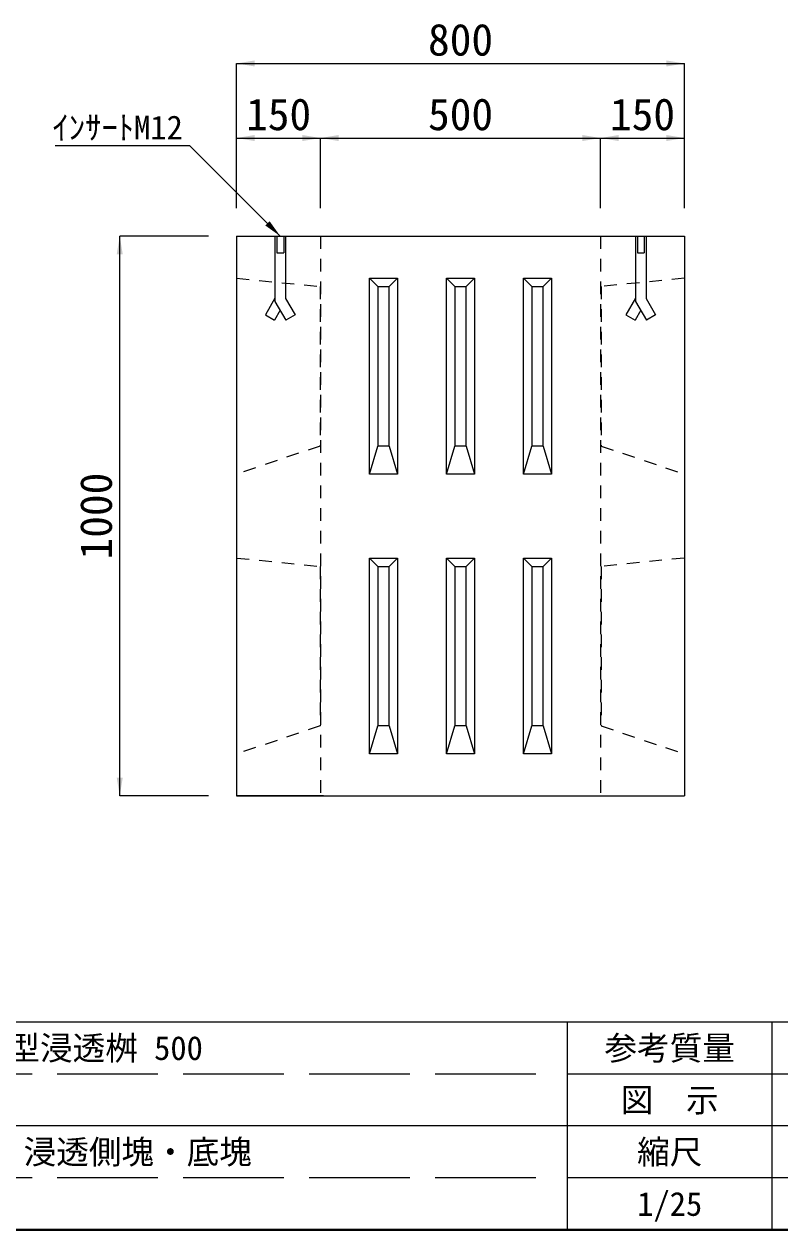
# Model space of a CAD drawing. Units: millimetres at full size, sheet at 1:30. Extents: x 19038 to 49388, y -43687 to -27642.
# Drawn here: x 20846 to 22196, y -41952 to -39798 of the extents above; entities that cross this region are included whole.
import ezdxf
from ezdxf.enums import TextEntityAlignment as Align

# ---------------------------------------------------------------- set-up
doc = ezdxf.new("R2010")
doc.units = ezdxf.units.MM
doc.header["$LTSCALE"] = 30
doc.linetypes.add('DASHED', pattern=[7.5, 6, -1.5])
doc.linetypes.add('USER1', pattern=[1.35, 0.75, -0.6])
for name, color, linetype, lineweight in [('0_2', 7, 'Continuous', 9), ('インサート', 3, 'USER1', 5), ('図枠', 7, 'Continuous', 5), ('寸法線', 7, 'Continuous', 9), ('本体', 2, 'Continuous', 13)]:
    doc.layers.add(name, color=color, linetype=linetype, lineweight=lineweight)
doc.styles.add('ＭＳ ゴシック', font='')
doc.styles.get('ＭＳ ゴシック').set_extended_font_data('MS Gothic')

# ---------------------------------------------------------------- blocks, each defined once
blk = doc.blocks.new('filled_arrow')
at = {"color": 0, "linetype": 'Continuous', "lineweight": -2}
blk.add_solid([(7.5, 1.25), (0, 0), (7.5, -1.25)], dxfattribs=at)

msp = doc.modelspace()

# ---------------------------------------------------------------- linework, layer by layer
at = {"layer": '0_2', "linetype": 'USER1'}
for p, q in [((21225.36, -40251.48), (21374.36, -40266.48)), ((22025.36, -40251.48), (21876.36, -40266.48)), ((21374.36, -40266.48), (21374.36, -40551.48)), ((21876.36, -40266.48), (21876.36, -40551.48)), ((21374.36, -40551.48), (21225.36, -40601.48)), ((21876.36, -40551.48), (22025.36, -40601.48)), ((21225.36, -40751.48), (21374.36, -40766.48)), ((22025.36, -40751.48), (21876.36, -40766.48)), ((21374.36, -40766.48), (21374.36, -41051.48)), ((21876.36, -40766.48), (21876.36, -41051.48)), ((21374.36, -41051.48), (21225.36, -41101.48)), ((21876.36, -41051.48), (22025.36, -41101.48))]:
    msp.add_line(p, q, dxfattribs=at)
at = {"layer": '0_2'}
for p, q in [((21462.86, -40251.48), (21512.86, -40251.48)), ((21462.86, -40601.48), (21462.86, -40251.48)), ((21512.86, -40251.48), (21512.86, -40601.48)), ((21600.36, -40251.48), (21650.36, -40251.48)), ((21600.36, -40601.48), (21600.36, -40251.48)), ((21650.36, -40251.48), (21650.36, -40601.48)), ((21737.86, -40251.48), (21787.86, -40251.48)), ((21737.86, -40601.48), (21737.86, -40251.48)), ((21787.86, -40251.48), (21787.86, -40601.48)), ((21477.86, -40266.48), (21497.86, -40266.48)), ((21615.36, -40266.48), (21635.36, -40266.48)), ((21752.86, -40266.48), (21772.86, -40266.48)), ((21462.86, -40601.48), (21477.86, -40551.48)), ((21497.86, -40551.48), (21477.86, -40551.48)), ((21497.86, -40551.48), (21512.86, -40601.48)), ((21600.36, -40601.48), (21615.36, -40551.48)), ((21635.36, -40551.48), (21615.36, -40551.48)), ((21635.36, -40551.48), (21650.36, -40601.48)), ((21737.86, -40601.48), (21752.86, -40551.48)), ((21772.86, -40551.48), (21752.86, -40551.48)), ((21772.86, -40551.48), (21787.86, -40601.48)), ((21512.86, -40601.48), (21462.86, -40601.48)), ((21650.36, -40601.48), (21600.36, -40601.48)), ((21787.86, -40601.48), (21737.86, -40601.48)), ((21462.86, -40751.48), (21512.86, -40751.48)), ((21462.86, -41101.48), (21462.86, -40751.48)), ((21512.86, -40751.48), (21512.86, -41101.48)), ((21600.36, -40751.48), (21650.36, -40751.48)), ((21600.36, -41101.48), (21600.36, -40751.48)), ((21650.36, -40751.48), (21650.36, -41101.48)), ((21737.86, -40751.48), (21787.86, -40751.48)), ((21737.86, -41101.48), (21737.86, -40751.48)), ((21787.86, -40751.48), (21787.86, -41101.48)), ((21477.86, -40766.48), (21497.86, -40766.48)), ((21615.36, -40766.48), (21635.36, -40766.48)), ((21752.86, -40766.48), (21772.86, -40766.48)), ((21462.86, -41101.48), (21477.86, -41051.48)), ((21497.86, -41051.48), (21477.86, -41051.48)), ((21497.86, -41051.48), (21512.86, -41101.48)), ((21600.36, -41101.48), (21615.36, -41051.48)), ((21635.36, -41051.48), (21615.36, -41051.48)), ((21635.36, -41051.48), (21650.36, -41101.48)), ((21737.86, -41101.48), (21752.86, -41051.48)), ((21772.86, -41051.48), (21752.86, -41051.48)), ((21772.86, -41051.48), (21787.86, -41101.48)), ((21512.86, -41101.48), (21462.86, -41101.48)), ((21650.36, -41101.48), (21600.36, -41101.48)), ((21787.86, -41101.48), (21737.86, -41101.48))]:
    msp.add_line(p, q, dxfattribs=at)
for points in [[(21462.86, -40251.48), (21477.86, -40266.48), (21477.86, -40551.48)], [(21497.86, -40551.48), (21497.86, -40266.48), (21512.86, -40251.48)], [(21600.36, -40251.48), (21615.36, -40266.48), (21615.36, -40551.48)], [(21635.36, -40551.48), (21635.36, -40266.48), (21650.36, -40251.48)], [(21737.86, -40251.48), (21752.86, -40266.48), (21752.86, -40551.48)], [(21772.86, -40551.48), (21772.86, -40266.48), (21787.86, -40251.48)], [(21462.86, -40751.48), (21477.86, -40766.48), (21477.86, -41051.48)], [(21497.86, -41051.48), (21497.86, -40766.48), (21512.86, -40751.48)], [(21600.36, -40751.48), (21615.36, -40766.48), (21615.36, -41051.48)], [(21635.36, -41051.48), (21635.36, -40766.48), (21650.36, -40751.48)], [(21737.86, -40751.48), (21752.86, -40766.48), (21752.86, -41051.48)], [(21772.86, -41051.48), (21772.86, -40766.48), (21787.86, -40751.48)]]:
    msp.add_lwpolyline(points, dxfattribs=at)
at = {"layer": 'インサート', "linetype": 'DASHED', "lineweight": 9}
for p, q in [((21293.86, -40176.48), (21293.86, -40292.95)), ((21297.28, -40176.48), (21297.28, -40206.48)), ((21309.44, -40176.48), (21309.44, -40206.48)), ((21312.86, -40176.48), (21312.86, -40287.86)), ((21937.86, -40176.48), (21937.86, -40292.95)), ((21941.28, -40176.48), (21941.28, -40206.48)), ((21953.44, -40176.48), (21953.44, -40206.48)), ((21956.86, -40176.48), (21956.86, -40287.86)), ((21297.28, -40206.48), (21309.44, -40206.48)), ((21941.28, -40206.48), (21953.44, -40206.48)), ((21293.86, -40287.15), (21276.64, -40316.98)), ((21293.86, -40292.95), (21313.32, -40326.66)), ((21312.86, -40287.86), (21329.77, -40317.16)), ((21937.86, -40287.15), (21920.64, -40316.98)), ((21937.86, -40292.95), (21957.32, -40326.66)), ((21956.86, -40287.86), (21973.77, -40317.16)), ((21276.64, -40316.98), (21293.1, -40326.48)), ((21303.36, -40308.7), (21293.1, -40326.48)), ((21329.77, -40317.16), (21313.32, -40326.66)), ((21920.64, -40316.98), (21937.1, -40326.48)), ((21947.36, -40308.7), (21937.1, -40326.48)), ((21973.77, -40317.16), (21957.32, -40326.66))]:
    msp.add_line(p, q, dxfattribs=at)
at = {"layer": '図枠', "lineweight": 13}
for p, q in [((24037.99, -41580.46), (19537.99, -41580.46)), ((21816.12, -41951.71), (21816.12, -41580.46)), ((22181.74, -41951.71), (22181.74, -41580.46)), ((22912.99, -41673.27), (21816.12, -41673.27)), ((22912.99, -41766.08), (19537.99, -41766.08)), ((22912.99, -41858.9), (21816.12, -41858.9))]:
    msp.add_line(p, q, dxfattribs=at)
at = {"layer": '図枠', "linetype": 'DASHED', "lineweight": 9}
for p, q in [((21759.87, -41673.27), (19987.99, -41673.27)), ((21759.87, -41858.9), (19987.99, -41858.9))]:
    msp.add_line(p, q, dxfattribs=at)
at = {"layer": '図枠', "lineweight": 40}
msp.add_line((19537.99, -41951.71), (24037.99, -41951.71), dxfattribs=at)
at = {"layer": '寸法線'}
for p, q in [((21225.36, -39867.89), (22025.36, -39867.89)), ((21225.36, -40126.48), (21225.36, -39867.89)), ((22025.36, -40126.48), (22025.36, -39867.89)), ((21225.36, -40001.11), (21375.36, -40001.11)), ((21225.36, -40126.48), (21225.36, -40001.11)), ((21375.36, -40126.48), (21375.36, -40001.11)), ((21375.36, -40001.11), (21875.36, -40001.11)), ((21375.36, -40126.48), (21375.36, -40001.11)), ((21875.36, -40126.48), (21875.36, -40001.11)), ((21875.36, -40001.11), (22025.36, -40001.11)), ((21875.36, -40126.48), (21875.36, -40001.11)), ((22025.36, -40126.48), (22025.36, -40001.11)), ((21016.58, -41176.48), (21016.58, -40176.48)), ((21175.36, -40176.48), (21016.58, -40176.48)), ((21175.36, -41176.48), (21016.58, -41176.48))]:
    msp.add_line(p, q, dxfattribs=at)
msp.add_lwpolyline([(21303.36, -40176.48), (21141.76, -40014.87), (20901.52, -40014.87)], dxfattribs=at)
at = {"layer": '本体'}
for p, q in [((21225.36, -40176.48), (22025.36, -40176.48)), ((21225.36, -40176.48), (21225.36, -41176.48)), ((22025.36, -40176.48), (22025.36, -41176.48)), ((21225.36, -41176.48), (22025.36, -41176.48)), ((21380.36, -41176.48), (21225.36, -41176.48)), ((21870.36, -41176.48), (22025.36, -41176.48))]:
    msp.add_line(p, q, dxfattribs=at)
at = {"layer": '本体', "linetype": 'USER1', "lineweight": 9}
for p, q in [((21375.36, -40176.48), (21375.36, -41176.48)), ((21875.36, -40176.48), (21875.36, -41176.48))]:
    msp.add_line(p, q, dxfattribs=at)

# ---------------------------------------------------------------- block references
at = {"layer": '寸法線', "xscale": 4.33, "yscale": 4.33}
for p in [(21225.36, -39867.89), (21225.36, -40001.11), (21375.36, -40001.11), (21875.36, -40001.11)]:
    msp.add_blockref('filled_arrow', p, dxfattribs=at)
for p, rotation in [((22025.36, -39867.89), 180), ((21375.36, -40001.11), 180), ((21875.36, -40001.11), 180), ((22025.36, -40001.11), 180), ((21303.36, -40176.48), 135), ((21016.58, -40176.48), 270), ((21016.58, -41176.48), 90)]:
    msp.add_blockref('filled_arrow', p, dxfattribs=dict(at, rotation=rotation))

# ---------------------------------------------------------------- texts
at = {"layer": '図枠', "style": 'ＭＳ ゴシック'}
for s, p in [('ＴＹＳ中型浸透桝 500', (20873.93, -41626.86)), ('参考質量', (21998.93, -41626.86)), ('図\u3000示', (21998.93, -41719.68)), ('縁塊・側塊・浸透側塊・底塊', (20873.93, -41812.49)), ('縮尺', (21998.93, -41812.49)), ('1/25', (21998.93, -41905.3))]:
    msp.add_text(s, height=42.72, dxfattribs=at).set_placement(p, align=Align.MIDDLE_CENTER)
at = {"layer": '寸法線', "style": 'ＭＳ ゴシック'}
for s, p in [('800', (21625.36, -39825.39)), ('150', (21300.36, -39958.61)), ('500', (21625.36, -39958.61)), ('150', (21950.36, -39958.61))]:
    msp.add_text(s, height=56.96, dxfattribs=at).set_placement(p, align=Align.MIDDLE_CENTER)
msp.add_text('ｲﾝｻｰﾄM12', height=42.72, dxfattribs=at).set_placement((21129.26, -39960.87), align=Align.TOP_RIGHT)
msp.add_text('1000', height=56.96, rotation=90, dxfattribs=at).set_placement((20974.08, -40676.48), align=Align.MIDDLE_CENTER)

doc.saveas('drawing.dxf')
